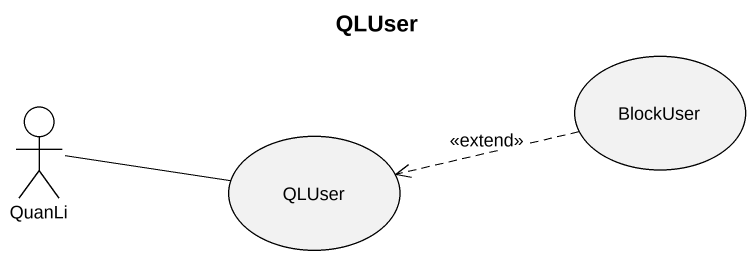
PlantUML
@startuml
title QLUser
usecase BlockUser
actor QuanLi
usecase QLUser
BlockUser .left.> QLUser : <<extend>>
QuanLi -right- QLUser
@enduml
